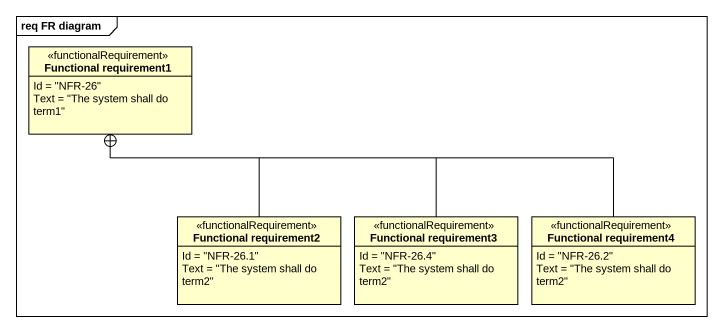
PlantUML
@startuml
mainframe req FR diagram
hide circle
hide empty members
class "Functional requirement1" as Functional_requirement1 <<functionalRequirement>> {
  Id = "NFR-26"
  Text = "The system shall do term1"
}
class "Functional requirement2" as Functional_requirement2 <<functionalRequirement>> {
  Id = "NFR-26.1"
  Text = "The system shall do term2"
}
class "Functional requirement3" as Functional_requirement3 <<functionalRequirement>> {
  Id = "NFR-26.4"
  Text = "The system shall do term2"
}
class "Functional requirement4" as Functional_requirement4 <<functionalRequirement>> {
  Id = "NFR-26.2"
  Text = "The system shall do term2"
}
Functional_requirement2 -up-+ Functional_requirement1
Functional_requirement3 -left-+ Functional_requirement1
Functional_requirement4 -left-+ Functional_requirement1
@enduml
